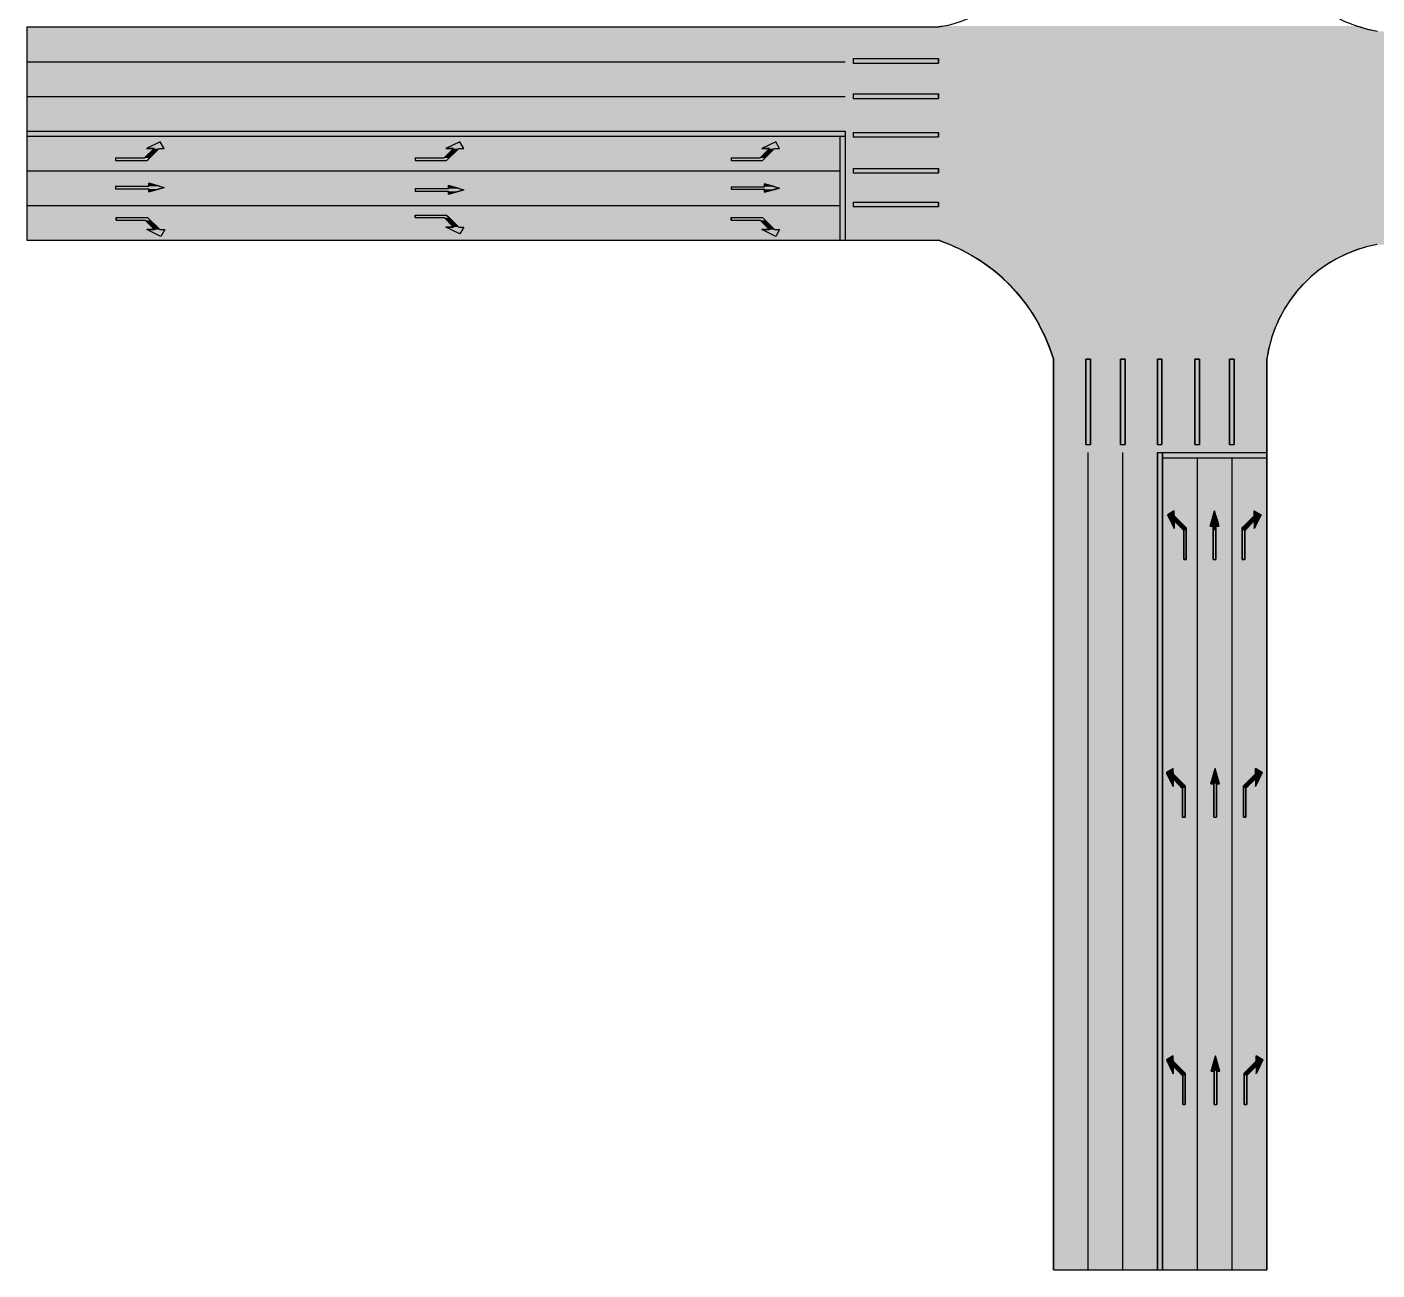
# Model space of a CAD drawing. Extents: x 57 to 1362, y 177 to 1487.
# Drawn here: x 57 to 836, y 177 to 894 of the extents above; entities that cross this region are included whole.
import ezdxf

# ---------------------------------------------------------------- set-up
doc = ezdxf.new("R2010")
doc.units = 0
doc.layers.get('0').update_dxf_attribs({"linetype": 'CONTINUOUS'})

# ---------------------------------------------------------------- blocks, each defined once
blk = doc.blocks.new('*U121')
at = {"color": 251, "linetype": 'CONTINUOUS'}
for p, q in [((57.48, 893.89), (583.04, 893.89)), ((57.48, 893.89), (57.48, 892.69)), ((57.48, 892.69), (57.48, 891.44)), ((57.48, 891.44), (57.48, 770.89)), ((585.55, 894.4), (583.04, 893.89)), ((824.33, 894.4), (826.08, 893.89)), ((826.08, 893.89), (830.11, 892.69)), ((830.11, 892.69), (836.01, 891.44)), ((57.48, 770.89), (529.26, 770.89)), ((529.26, 770.89), (583.04, 770.89)), ((583.04, 770.89), (589.57, 768.44)), ((589.57, 768.44), (589.65, 768.41)), ((589.65, 768.41), (592.51, 767.11)), ((592.51, 767.11), (596.07, 765.49)), ((596.07, 765.49), (596.39, 765.32)), ((596.39, 765.32), (600.54, 763.08)), ((600.54, 763.08), (602.28, 762.14)), ((818.3, 763.08), (816.37, 762.14)), ((823.99, 765.32), (818.3, 763.08)), ((824.55, 765.49), (823.99, 765.32)), ((829.84, 767.11), (824.55, 765.49)), ((835.69, 768.41), (829.84, 767.11)), ((835.81, 768.44), (835.69, 768.41)), ((602.28, 762.14), (605.04, 760.4)), ((605.04, 760.4), (608.25, 758.38)), ((608.25, 758.38), (609.72, 757.31)), ((609.72, 757.31), (613.95, 754.22)), ((807.52, 757.31), (803.09, 754.22)), ((809.35, 758.38), (807.52, 757.31)), ((812.8, 760.4), (809.35, 758.38)), ((816.37, 762.14), (812.8, 760.4)), ((613.95, 754.22), (614.44, 753.81)), ((614.44, 753.81), (619.06, 749.92)), ((619.06, 749.92), (619.35, 749.68)), ((619.35, 749.68), (623.49, 745.69)), ((797.52, 749.68), (793.36, 745.69)), ((797.77, 749.92), (797.52, 749.68)), ((802.5, 753.81), (797.77, 749.92)), ((803.09, 754.22), (802.5, 753.81)), ((623.49, 745.69), (624.43, 744.78)), ((624.43, 744.78), (627.75, 741.12)), ((627.75, 741.12), (629.16, 739.55)), ((629.16, 739.55), (631.77, 736.24)), ((788.11, 739.55), (785.59, 736.24)), ((789.29, 741.12), (788.11, 739.55)), ((792.56, 744.78), (789.29, 741.12)), ((793.36, 745.69), (792.56, 744.78)), ((631.77, 736.24), (633.53, 734.01)), ((633.53, 734.01), (635.52, 731.1)), ((784.16, 734.01), (782.29, 731.1)), ((785.59, 736.24), (784.16, 734.01)), ((635.52, 731.1), (637.51, 728.19)), ((637.51, 728.19), (638.97, 725.71)), ((638.97, 725.71), (641.09, 722.1)), ((779.39, 725.71), (777.8, 722.1)), ((780.72, 728.19), (779.39, 725.71)), ((782.29, 731.1), (780.72, 728.19)), ((641.09, 722.1), (642.09, 720.11)), ((642.09, 720.11), (644.24, 715.79)), ((776.92, 720.11), (775.41, 715.79)), ((777.8, 722.1), (776.92, 720.11)), ((644.24, 715.79), (644.85, 714.34)), ((644.85, 714.34), (646.96, 709.28)), ((646.96, 709.28), (647.25, 708.42)), ((647.25, 708.42), (649.23, 702.6)), ((773.33, 708.42), (772.26, 702.6)), ((773.56, 709.28), (773.33, 708.42)), ((774.9, 714.34), (773.56, 709.28)), ((775.41, 715.79), (774.9, 714.34)), ((649.23, 702.6), (649.23, 702.41)), ((649.23, 702.41), (649.23, 648.62)), ((772.26, 702.6), (772.23, 702.41)), ((772.23, 702.41), (772.23, 648.62)), ((649.23, 648.62), (649.23, 177.14)), ((772.23, 648.62), (772.23, 177.14)), ((649.23, 177.14), (772.23, 177.14))]:
    blk.add_line(p, q, dxfattribs=at)
for points in [[(57.48, 893.89), (57.48, 893.89), (583.04, 893.89)], [(57.48, 893.89), (57.48, 892.69), (830.11, 892.69)], [(57.48, 892.69), (57.48, 891.44), (836.01, 891.44)], [(57.48, 891.44), (57.48, 770.89), (1361.28, 770.89)], [(585.55, 894.4), (583.04, 893.89), (826.08, 893.89)], [(57.48, 770.89), (57.48, 770.89), (529.26, 770.89)], [(529.26, 770.89), (529.26, 770.89), (583.04, 770.89)], [(583.04, 770.89), (589.57, 768.44), (1361.28, 768.44)], [(589.57, 768.44), (589.65, 768.41), (835.69, 768.41)], [(589.65, 768.41), (592.51, 767.11), (829.84, 767.11)], [(592.51, 767.11), (596.07, 765.49), (824.55, 765.49)], [(596.07, 765.49), (596.39, 765.32), (823.99, 765.32)], [(596.39, 765.32), (600.54, 763.08), (818.3, 763.08)], [(600.54, 763.08), (602.28, 762.14), (816.37, 762.14)], [(602.28, 762.14), (605.04, 760.4), (812.8, 760.4)], [(605.04, 760.4), (608.25, 758.38), (809.35, 758.38)], [(608.25, 758.38), (609.72, 757.31), (807.52, 757.31)], [(609.72, 757.31), (613.95, 754.22), (803.09, 754.22)], [(613.95, 754.22), (614.44, 753.81), (802.5, 753.81)], [(614.44, 753.81), (619.06, 749.92), (797.77, 749.92)], [(619.06, 749.92), (619.35, 749.68), (797.52, 749.68)], [(619.35, 749.68), (623.49, 745.69), (793.36, 745.69)], [(623.49, 745.69), (624.43, 744.78), (792.56, 744.78)], [(624.43, 744.78), (627.75, 741.12), (789.29, 741.12)], [(627.75, 741.12), (629.16, 739.55), (788.11, 739.55)], [(629.16, 739.55), (631.77, 736.24), (785.59, 736.24)], [(631.77, 736.24), (633.53, 734.01), (784.16, 734.01)], [(633.53, 734.01), (635.52, 731.1), (782.29, 731.1)], [(635.52, 731.1), (637.51, 728.19), (780.72, 728.19)], [(637.51, 728.19), (638.97, 725.71), (779.39, 725.71)], [(638.97, 725.71), (641.09, 722.1), (777.8, 722.1)], [(641.09, 722.1), (642.09, 720.11), (776.92, 720.11)], [(642.09, 720.11), (644.24, 715.79), (775.41, 715.79)], [(644.24, 715.79), (644.85, 714.34), (774.9, 714.34)], [(644.85, 714.34), (646.96, 709.28), (773.56, 709.28)], [(646.96, 709.28), (647.25, 708.42), (773.33, 708.42)], [(647.25, 708.42), (649.23, 702.6), (772.26, 702.6)], [(649.23, 702.6), (649.23, 702.41), (772.23, 702.41)], [(649.23, 702.41), (649.23, 648.62), (772.23, 648.62)], [(649.23, 648.62), (649.23, 177.14), (772.23, 177.14)], [(649.23, 177.14), (649.23, 177.14), (772.23, 177.14)]]:
    blk.add_solid(points, dxfattribs=at)
at = {"color": 251, "linetype": 'CONTINUOUS', "extrusion": (0, 0, -1)}
for points in [[(-57.48, 893.89), (-826.08, 893.89), (-830.11, 892.69)], [(-57.48, 892.69), (-830.11, 892.69), (-836.01, 891.44)], [(-57.48, 891.44), (-1361.57, 891.44), (-1361.28, 770.89)], [(-585.55, 894.4), (-824.33, 894.4), (-826.08, 893.89)], [(-583.04, 770.89), (-1361.28, 770.89), (-1361.28, 768.44)], [(-589.57, 768.44), (-835.81, 768.44), (-835.69, 768.41)], [(-589.65, 768.41), (-835.69, 768.41), (-829.84, 767.11)], [(-592.51, 767.11), (-829.84, 767.11), (-824.55, 765.49)], [(-596.07, 765.49), (-824.55, 765.49), (-823.99, 765.32)], [(-596.39, 765.32), (-823.99, 765.32), (-818.3, 763.08)], [(-600.54, 763.08), (-818.3, 763.08), (-816.37, 762.14)], [(-602.28, 762.14), (-816.37, 762.14), (-812.8, 760.4)], [(-605.04, 760.4), (-812.8, 760.4), (-809.35, 758.38)], [(-608.25, 758.38), (-809.35, 758.38), (-807.52, 757.31)], [(-609.72, 757.31), (-807.52, 757.31), (-803.09, 754.22)], [(-613.95, 754.22), (-803.09, 754.22), (-802.5, 753.81)], [(-614.44, 753.81), (-802.5, 753.81), (-797.77, 749.92)], [(-619.06, 749.92), (-797.77, 749.92), (-797.52, 749.68)], [(-619.35, 749.68), (-797.52, 749.68), (-793.36, 745.69)], [(-623.49, 745.69), (-793.36, 745.69), (-792.56, 744.78)], [(-624.43, 744.78), (-792.56, 744.78), (-789.29, 741.12)], [(-627.75, 741.12), (-789.29, 741.12), (-788.11, 739.55)], [(-629.16, 739.55), (-788.11, 739.55), (-785.59, 736.24)], [(-631.77, 736.24), (-785.59, 736.24), (-784.16, 734.01)], [(-633.53, 734.01), (-784.16, 734.01), (-782.29, 731.1)], [(-635.52, 731.1), (-782.29, 731.1), (-780.72, 728.19)], [(-637.51, 728.19), (-780.72, 728.19), (-779.39, 725.71)], [(-638.97, 725.71), (-779.39, 725.71), (-777.8, 722.1)], [(-641.09, 722.1), (-777.8, 722.1), (-776.92, 720.11)], [(-642.09, 720.11), (-776.92, 720.11), (-775.41, 715.79)], [(-644.24, 715.79), (-775.41, 715.79), (-774.9, 714.34)], [(-644.85, 714.34), (-774.9, 714.34), (-773.56, 709.28)], [(-646.96, 709.28), (-773.56, 709.28), (-773.33, 708.42)], [(-647.25, 708.42), (-773.33, 708.42), (-772.26, 702.6)], [(-649.23, 702.6), (-772.26, 702.6), (-772.23, 702.41)], [(-649.23, 702.41), (-772.23, 702.41), (-772.23, 648.62)], [(-649.23, 648.62), (-772.23, 648.62), (-772.23, 177.14)]]:
    blk.add_solid(points, dxfattribs=at)
blk = doc.blocks.new('*U72')
at = {"color": 255, "linetype": 'CONTINUOUS'}
for p, q in [((526.19, 830.89), (529.26, 830.89)), ((526.19, 830.89), (526.19, 770.89)), ((529.26, 830.89), (529.26, 770.89)), ((526.19, 770.89), (529.26, 770.89))]:
    blk.add_line(p, q, dxfattribs=at)
for points in [[(526.19, 830.89), (526.19, 830.89), (529.26, 830.89)], [(526.19, 830.89), (526.19, 770.89), (529.26, 770.89)], [(526.19, 770.89), (526.19, 770.89), (529.26, 770.89)]]:
    blk.add_solid(points, dxfattribs=at)
at = {"color": 255, "linetype": 'CONTINUOUS', "extrusion": (0, 0, -1)}
blk.add_solid([(-526.19, 830.89), (-529.26, 830.89), (-529.26, 770.89)], dxfattribs=at)
blk = doc.blocks.new('*U73')
at = {"color": 255, "linetype": 'CONTINUOUS'}
for p, q in [((712.23, 648.62), (772.23, 648.62)), ((712.23, 648.62), (712.23, 645.55)), ((772.23, 648.62), (772.23, 645.55)), ((712.23, 645.55), (772.23, 645.55))]:
    blk.add_line(p, q, dxfattribs=at)
for points in [[(712.23, 648.62), (712.23, 648.62), (772.23, 648.62)], [(712.23, 648.62), (712.23, 645.55), (772.23, 645.55)], [(712.23, 645.55), (712.23, 645.55), (772.23, 645.55)]]:
    blk.add_solid(points, dxfattribs=at)
at = {"color": 255, "linetype": 'CONTINUOUS', "extrusion": (0, 0, -1)}
blk.add_solid([(-712.23, 648.62), (-772.23, 648.62), (-772.23, 645.55)], dxfattribs=at)
blk = doc.blocks.new('*U74')
at = {"color": 255, "linetype": 'CONTINUOUS'}
for p, q in [((740.45, 609.05), (739.62, 606.11)), ((741.28, 611.95), (740.45, 609.05)), ((741.46, 612.58), (741.28, 611.95)), ((742.11, 614.85), (741.46, 612.58)), ((742.76, 612.58), (742.11, 614.85)), ((742.76, 612.58), (742.94, 611.95)), ((742.94, 611.95), (743.76, 609.05)), ((743.76, 609.05), (744.6, 606.11)), ((762.16, 609.05), (759.22, 606.11)), ((765.06, 611.95), (762.16, 609.05)), ((765.06, 614.85), (765.06, 614.85)), ((765.06, 614.85), (765.06, 614.85)), ((765.06, 614.85), (765.06, 612.58)), ((765.06, 614.85), (768.97, 612.58)), ((765.06, 612.58), (765.06, 611.95)), ((767.23, 609.05), (765.78, 606.11)), ((768.66, 611.95), (767.23, 609.05)), ((768.97, 612.58), (768.66, 611.95)), ((739.62, 606.11), (741.35, 606.11)), ((741.35, 606.11), (741.35, 605.02)), ((741.35, 605.02), (741.35, 604.64)), ((741.35, 604.64), (741.35, 603.63)), ((741.35, 603.63), (741.35, 586.87)), ((742.87, 606.11), (744.6, 606.11)), ((742.87, 606.11), (742.87, 605.02)), ((742.87, 605.02), (742.87, 604.64)), ((742.87, 604.64), (742.87, 603.63)), ((742.87, 603.63), (742.87, 586.87)), ((759.22, 606.11), (758.13, 605.02)), ((758.13, 605.02), (758.13, 604.64)), ((758.13, 604.64), (758.13, 603.63)), ((758.13, 603.63), (758.13, 586.87)), ((760.65, 604.64), (759.64, 603.63)), ((759.64, 603.63), (759.64, 586.87)), ((761.02, 605.02), (760.65, 604.64)), ((762.12, 606.11), (761.02, 605.02)), ((765.06, 606.11), (765.06, 605.02)), ((765.24, 605.02), (765.06, 604.64)), ((765.06, 604.64), (765.06, 605.02)), ((765.78, 606.11), (765.24, 605.02)), ((741.35, 586.87), (742.87, 586.87)), ((758.13, 586.87), (758.13, 586.87)), ((758.13, 586.87), (759.64, 586.87)), ((759.64, 586.87), (759.64, 586.87))]:
    blk.add_line(p, q, dxfattribs=at)
for points in [[(740.45, 609.05), (739.62, 606.11), (744.6, 606.11)], [(741.28, 611.95), (740.45, 609.05), (743.76, 609.05)], [(741.46, 612.58), (741.28, 611.95), (742.94, 611.95)], [(742.11, 614.85), (741.46, 612.58), (742.76, 612.58)], [(762.16, 609.05), (759.22, 606.11), (762.12, 606.11)], [(765.06, 611.95), (762.16, 609.05), (767.23, 609.05)], [(765.06, 614.85), (765.06, 614.85), (765.06, 614.85)], [(765.06, 614.85), (765.06, 612.58), (768.97, 612.58)], [(765.06, 612.58), (765.06, 611.95), (768.66, 611.95)], [(765.06, 609.05), (765.06, 606.11), (765.78, 606.11)], [(739.62, 606.11), (739.62, 606.11), (741.35, 606.11)], [(741.35, 606.11), (741.35, 605.02), (742.87, 605.02)], [(741.35, 605.02), (741.35, 604.64), (742.87, 604.64)], [(741.35, 604.64), (741.35, 603.63), (742.87, 603.63)], [(741.35, 603.63), (741.35, 586.87), (742.87, 586.87)], [(742.87, 606.11), (742.87, 606.11), (744.6, 606.11)], [(759.22, 606.11), (758.13, 605.02), (761.02, 605.02)], [(758.13, 605.02), (758.13, 604.64), (760.65, 604.64)], [(758.13, 604.64), (758.13, 603.63), (759.64, 603.63)], [(758.13, 603.63), (758.13, 586.87), (759.64, 586.87)], [(765.06, 606.11), (765.06, 605.02), (765.24, 605.02)], [(741.35, 586.87), (741.35, 586.87), (742.87, 586.87)], [(758.13, 586.87), (758.13, 586.87), (759.64, 586.87)], [(758.13, 586.87), (758.13, 586.87), (759.64, 586.87)]]:
    blk.add_solid(points, dxfattribs=at)
at = {"color": 255, "linetype": 'CONTINUOUS', "extrusion": (0, 0, -1)}
for points in [[(-740.45, 609.05), (-743.76, 609.05), (-744.6, 606.11)], [(-741.28, 611.95), (-742.94, 611.95), (-743.76, 609.05)], [(-741.46, 612.58), (-742.76, 612.58), (-742.94, 611.95)], [(-762.16, 609.05), (-765.06, 609.05), (-762.12, 606.11)], [(-765.06, 614.85), (-765.06, 614.85), (-768.97, 612.58)], [(-765.06, 612.58), (-768.97, 612.58), (-768.66, 611.95)], [(-765.06, 611.95), (-768.66, 611.95), (-767.23, 609.05)], [(-765.06, 609.05), (-767.23, 609.05), (-765.78, 606.11)], [(-741.35, 606.11), (-742.87, 606.11), (-742.87, 605.02)], [(-741.35, 605.02), (-742.87, 605.02), (-742.87, 604.64)], [(-741.35, 604.64), (-742.87, 604.64), (-742.87, 603.63)], [(-741.35, 603.63), (-742.87, 603.63), (-742.87, 586.87)], [(-758.13, 605.02), (-761.02, 605.02), (-760.65, 604.64)], [(-758.13, 604.64), (-760.65, 604.64), (-759.64, 603.63)], [(-758.13, 603.63), (-759.64, 603.63), (-759.64, 586.87)], [(-759.22, 606.11), (-762.12, 606.11), (-761.02, 605.02)], [(-765.06, 606.11), (-765.78, 606.11), (-765.24, 605.02)], [(-765.06, 605.02), (-765.24, 605.02), (-765.06, 604.64)], [(-758.13, 586.87), (-759.64, 586.87), (-759.64, 586.87)]]:
    blk.add_solid(points, dxfattribs=at)
blk = doc.blocks.new('*U80')
at = {"color": 3, "linetype": 'CONTINUOUS'}
for p, q in [((57.48, 833.89), (529.26, 833.89)), ((57.48, 833.89), (57.48, 830.89)), ((529.26, 833.89), (529.26, 830.89)), ((57.48, 830.89), (529.26, 830.89))]:
    blk.add_line(p, q, dxfattribs=at)
for points in [[(57.48, 833.89), (57.48, 833.89), (529.26, 833.89)], [(57.48, 833.89), (57.48, 830.89), (529.26, 830.89)], [(57.48, 830.89), (57.48, 830.89), (529.26, 830.89)]]:
    blk.add_solid(points, dxfattribs=at)
at = {"color": 3, "linetype": 'CONTINUOUS', "extrusion": (0, 0, -1)}
blk.add_solid([(-57.48, 833.89), (-529.26, 833.89), (-529.26, 830.89)], dxfattribs=at)
blk = doc.blocks.new('*U82')
at = {"color": 3, "linetype": 'CONTINUOUS'}
for p, q in [((709.23, 648.62), (712.23, 648.62)), ((709.23, 648.62), (709.23, 177.14)), ((712.23, 648.62), (712.23, 177.14)), ((709.23, 177.14), (712.23, 177.14))]:
    blk.add_line(p, q, dxfattribs=at)
for points in [[(709.23, 648.62), (709.23, 648.62), (712.23, 648.62)], [(709.23, 648.62), (709.23, 177.14), (712.23, 177.14)], [(709.23, 177.14), (709.23, 177.14), (712.23, 177.14)]]:
    blk.add_solid(points, dxfattribs=at)
at = {"color": 3, "linetype": 'CONTINUOUS', "extrusion": (0, 0, -1)}
blk.add_solid([(-709.23, 648.62), (-712.23, 648.62), (-712.23, 177.14)], dxfattribs=at)
blk = doc.blocks.new('*U91')
at = {"color": 255, "linetype": 'CONTINUOUS'}
for p, q in [((533.76, 875.63), (583.04, 875.63)), ((533.76, 875.63), (533.76, 873.07)), ((533.76, 873.07), (583.04, 873.07)), ((583.04, 875.63), (583.04, 873.07))]:
    blk.add_line(p, q, dxfattribs=at)
for points in [[(533.76, 875.63), (533.76, 875.63), (583.04, 875.63)], [(533.76, 875.63), (533.76, 873.07), (583.04, 873.07)], [(533.76, 873.07), (533.76, 873.07), (583.04, 873.07)]]:
    blk.add_solid(points, dxfattribs=at)
at = {"color": 255, "linetype": 'CONTINUOUS', "extrusion": (0, 0, -1)}
blk.add_solid([(-533.76, 875.63), (-583.04, 875.63), (-583.04, 873.07)], dxfattribs=at)
blk = doc.blocks.new('*U92')
at = {"color": 255, "linetype": 'CONTINUOUS'}
for p, q in [((533.76, 855.27), (583.04, 855.27)), ((533.76, 855.27), (533.76, 852.71)), ((533.76, 852.71), (583.04, 852.71)), ((583.04, 855.27), (583.04, 852.71))]:
    blk.add_line(p, q, dxfattribs=at)
for points in [[(533.76, 855.27), (533.76, 855.27), (583.04, 855.27)], [(533.76, 855.27), (533.76, 852.71), (583.04, 852.71)], [(533.76, 852.71), (533.76, 852.71), (583.04, 852.71)]]:
    blk.add_solid(points, dxfattribs=at)
at = {"color": 255, "linetype": 'CONTINUOUS', "extrusion": (0, 0, -1)}
blk.add_solid([(-533.76, 855.27), (-583.04, 855.27), (-583.04, 852.71)], dxfattribs=at)
blk = doc.blocks.new('*U94')
at = {"color": 255, "linetype": 'CONTINUOUS'}
for p, q in [((533.76, 833.14), (583.04, 833.14)), ((533.76, 833.14), (533.76, 830.58)), ((583.04, 833.14), (583.04, 830.58)), ((533.76, 830.58), (583.04, 830.58))]:
    blk.add_line(p, q, dxfattribs=at)
for points in [[(533.76, 833.14), (533.76, 833.14), (583.04, 833.14)], [(533.76, 833.14), (533.76, 830.58), (583.04, 830.58)], [(533.76, 830.58), (533.76, 830.58), (583.04, 830.58)]]:
    blk.add_solid(points, dxfattribs=at)
at = {"color": 255, "linetype": 'CONTINUOUS', "extrusion": (0, 0, -1)}
blk.add_solid([(-533.76, 833.14), (-583.04, 833.14), (-583.04, 830.58)], dxfattribs=at)
blk = doc.blocks.new('*U96')
at = {"color": 255, "linetype": 'CONTINUOUS'}
for p, q in [((533.76, 812.28), (583.04, 812.28)), ((533.76, 812.28), (533.76, 809.72)), ((533.76, 809.72), (583.04, 809.72)), ((583.04, 812.28), (583.04, 809.72))]:
    blk.add_line(p, q, dxfattribs=at)
for points in [[(533.76, 812.28), (533.76, 812.28), (583.04, 812.28)], [(533.76, 812.28), (533.76, 809.72), (583.04, 809.72)], [(533.76, 809.72), (533.76, 809.72), (583.04, 809.72)]]:
    blk.add_solid(points, dxfattribs=at)
at = {"color": 255, "linetype": 'CONTINUOUS', "extrusion": (0, 0, -1)}
blk.add_solid([(-533.76, 812.28), (-583.04, 812.28), (-583.04, 809.72)], dxfattribs=at)
blk = doc.blocks.new('*U98')
at = {"color": 255, "linetype": 'CONTINUOUS'}
for p, q in [((533.76, 792.93), (583.04, 792.93)), ((533.76, 792.93), (533.76, 790.37)), ((533.76, 790.37), (583.04, 790.37)), ((583.04, 792.93), (583.04, 790.37))]:
    blk.add_line(p, q, dxfattribs=at)
for points in [[(533.76, 792.93), (533.76, 792.93), (583.04, 792.93)], [(533.76, 792.93), (533.76, 790.37), (583.04, 790.37)], [(533.76, 790.37), (533.76, 790.37), (583.04, 790.37)]]:
    blk.add_solid(points, dxfattribs=at)
at = {"color": 255, "linetype": 'CONTINUOUS', "extrusion": (0, 0, -1)}
blk.add_solid([(-533.76, 792.93), (-583.04, 792.93), (-583.04, 790.37)], dxfattribs=at)
blk = doc.blocks.new('*U106')
at = {"color": 255, "linetype": 'CONTINUOUS'}
for p, q in [((730.84, 702.41), (733.4, 702.41)), ((730.84, 702.41), (730.84, 653.12)), ((733.4, 702.41), (733.4, 653.12)), ((730.84, 653.12), (733.4, 653.12))]:
    blk.add_line(p, q, dxfattribs=at)
for points in [[(730.84, 702.41), (730.84, 702.41), (733.4, 702.41)], [(730.84, 702.41), (730.84, 653.12), (733.4, 653.12)], [(730.84, 653.12), (730.84, 653.12), (733.4, 653.12)]]:
    blk.add_solid(points, dxfattribs=at)
at = {"color": 255, "linetype": 'CONTINUOUS', "extrusion": (0, 0, -1)}
blk.add_solid([(-730.84, 702.41), (-733.4, 702.41), (-733.4, 653.12)], dxfattribs=at)
blk = doc.blocks.new('*U108')
at = {"color": 255, "linetype": 'CONTINUOUS'}
for p, q in [((750.85, 702.41), (753.41, 702.41)), ((750.85, 702.41), (750.85, 653.12)), ((753.41, 702.41), (753.41, 653.12)), ((750.85, 653.12), (753.41, 653.12))]:
    blk.add_line(p, q, dxfattribs=at)
for points in [[(750.85, 702.41), (750.85, 702.41), (753.41, 702.41)], [(750.85, 702.41), (750.85, 653.12), (753.41, 653.12)], [(750.85, 653.12), (750.85, 653.12), (753.41, 653.12)]]:
    blk.add_solid(points, dxfattribs=at)
at = {"color": 255, "linetype": 'CONTINUOUS', "extrusion": (0, 0, -1)}
blk.add_solid([(-750.85, 702.41), (-753.41, 702.41), (-753.41, 653.12)], dxfattribs=at)
blk = doc.blocks.new('*U110')
at = {"color": 255, "linetype": 'CONTINUOUS'}
for p, q in [((709.23, 702.41), (711.79, 702.41)), ((709.23, 702.41), (709.23, 653.12)), ((711.79, 702.41), (711.79, 653.12)), ((709.23, 653.12), (711.79, 653.12))]:
    blk.add_line(p, q, dxfattribs=at)
for points in [[(709.23, 702.41), (709.23, 702.41), (711.79, 702.41)], [(709.23, 702.41), (709.23, 653.12), (711.79, 653.12)], [(709.23, 653.12), (709.23, 653.12), (711.79, 653.12)]]:
    blk.add_solid(points, dxfattribs=at)
at = {"color": 255, "linetype": 'CONTINUOUS', "extrusion": (0, 0, -1)}
blk.add_solid([(-709.23, 702.41), (-711.79, 702.41), (-711.79, 653.12)], dxfattribs=at)
blk = doc.blocks.new('*U112')
at = {"color": 255, "linetype": 'CONTINUOUS'}
for p, q in [((688, 702.41), (690.56, 702.41)), ((688, 702.41), (688, 653.12)), ((690.56, 702.41), (690.56, 653.12)), ((688, 653.12), (690.56, 653.12))]:
    blk.add_line(p, q, dxfattribs=at)
for points in [[(688, 702.41), (688, 702.41), (690.56, 702.41)], [(688, 702.41), (688, 653.12), (690.56, 653.12)], [(688, 653.12), (688, 653.12), (690.56, 653.12)]]:
    blk.add_solid(points, dxfattribs=at)
at = {"color": 255, "linetype": 'CONTINUOUS', "extrusion": (0, 0, -1)}
blk.add_solid([(-688, 702.41), (-690.56, 702.41), (-690.56, 653.12)], dxfattribs=at)
blk = doc.blocks.new('*U114')
at = {"color": 255, "linetype": 'CONTINUOUS'}
for p, q in [((667.99, 702.41), (670.55, 702.41)), ((667.99, 702.41), (667.99, 653.12)), ((670.55, 702.41), (670.55, 653.12)), ((667.99, 653.12), (670.55, 653.12))]:
    blk.add_line(p, q, dxfattribs=at)
for points in [[(667.99, 702.41), (667.99, 702.41), (670.55, 702.41)], [(667.99, 702.41), (667.99, 653.12), (670.55, 653.12)], [(667.99, 653.12), (667.99, 653.12), (670.55, 653.12)]]:
    blk.add_solid(points, dxfattribs=at)
at = {"color": 255, "linetype": 'CONTINUOUS', "extrusion": (0, 0, -1)}
blk.add_solid([(-667.99, 702.41), (-670.55, 702.41), (-670.55, 653.12)], dxfattribs=at)
blk = doc.blocks.new('*U115')
at = {"color": 255, "linetype": 'CONTINUOUS'}
for p, q in [((134.25, 827.67), (126.31, 823.77)), ((136.52, 823.77), (134.25, 827.67)), ((306.99, 827.67), (299.05, 823.77)), ((309.27, 823.77), (306.99, 827.67)), ((489.12, 827.67), (481.18, 823.77)), ((491.4, 823.77), (489.12, 827.67)), ((108.54, 818.35), (125.3, 818.35)), ((108.54, 818.35), (108.54, 816.83)), ((130.72, 823.77), (125.3, 818.35)), ((126.31, 823.77), (130.72, 823.77)), ((128.2, 818.35), (126.69, 816.83)), ((133.62, 823.77), (128.2, 818.35)), ((133.62, 823.77), (136.52, 823.77)), ((281.28, 818.35), (298.04, 818.35)), ((281.28, 818.35), (281.28, 816.83)), ((303.46, 823.77), (298.04, 818.35)), ((299.05, 823.77), (303.46, 823.77)), ((300.94, 818.35), (299.43, 816.83)), ((306.36, 823.77), (300.94, 818.35)), ((306.36, 823.77), (309.27, 823.77)), ((463.41, 818.35), (480.17, 818.35)), ((463.41, 818.35), (463.41, 816.83)), ((485.59, 823.77), (480.17, 818.35)), ((481.18, 823.77), (485.59, 823.77)), ((483.07, 818.35), (481.56, 816.83)), ((488.49, 823.77), (483.07, 818.35)), ((488.49, 823.77), (491.4, 823.77)), ((108.54, 816.83), (126.69, 816.83)), ((281.28, 816.83), (299.43, 816.83)), ((463.41, 816.83), (481.56, 816.83)), ((108.54, 802.07), (127.78, 802.07)), ((108.54, 802.07), (108.54, 801.32)), ((127.78, 803.81), (127.78, 802.07)), ((133.87, 802.07), (127.78, 803.81)), ((133.87, 802.07), (136.52, 801.32)), ((300.52, 802.45), (300.52, 800.71)), ((306.61, 800.71), (300.52, 802.45)), ((463.41, 801.8), (482.65, 801.8)), ((463.41, 801.8), (463.41, 801.04)), ((482.65, 803.53), (482.65, 801.8)), ((488.74, 801.8), (482.65, 803.53)), ((488.74, 801.8), (491.4, 801.04)), ((108.54, 801.32), (108.54, 800.56)), ((108.54, 800.56), (127.78, 800.56)), ((133.87, 800.56), (127.78, 798.82)), ((127.78, 798.82), (127.78, 800.56)), ((136.52, 801.32), (133.87, 800.56)), ((281.28, 800.71), (300.52, 800.71)), ((281.28, 800.71), (281.28, 799.96)), ((281.28, 799.96), (281.28, 799.2)), ((281.28, 799.2), (300.52, 799.2)), ((306.61, 799.2), (300.52, 797.46)), ((300.52, 797.46), (300.52, 799.2)), ((306.61, 800.71), (309.27, 799.96)), ((309.27, 799.96), (306.61, 799.2)), ((463.41, 801.04), (463.41, 800.28)), ((463.41, 800.28), (482.65, 800.28)), ((488.74, 800.28), (482.65, 798.55)), ((482.65, 798.55), (482.65, 800.28)), ((491.4, 801.04), (488.74, 800.28)), ((108.89, 783.98), (127.03, 783.98)), ((108.89, 783.98), (108.89, 782.46)), ((108.89, 782.46), (125.65, 782.46)), ((125.65, 782.46), (131.07, 777.04)), ((127.03, 783.98), (128.55, 782.46)), ((128.55, 782.46), (133.97, 777.04)), ((281.28, 785.47), (299.43, 785.47)), ((281.28, 785.47), (281.28, 783.95)), ((281.28, 783.95), (298.04, 783.95)), ((298.04, 783.95), (303.46, 778.53)), ((299.05, 778.53), (303.46, 778.53)), ((306.99, 774.63), (299.05, 778.53)), ((299.43, 785.47), (300.94, 783.95)), ((300.94, 783.95), (306.36, 778.53)), ((306.36, 778.53), (309.27, 778.53)), ((309.27, 778.53), (306.99, 774.63)), ((463.41, 783.99), (481.56, 783.99)), ((463.41, 783.99), (463.41, 782.47)), ((463.41, 782.47), (480.17, 782.47)), ((480.17, 782.47), (485.59, 777.05)), ((481.56, 783.99), (483.07, 782.47)), ((483.07, 782.47), (488.49, 777.05)), ((126.66, 777.04), (131.07, 777.04)), ((134.6, 773.14), (126.66, 777.04)), ((133.97, 777.04), (136.87, 777.04)), ((136.87, 777.04), (134.6, 773.14)), ((481.18, 777.05), (485.59, 777.05)), ((489.12, 773.14), (481.18, 777.05)), ((488.49, 777.05), (491.4, 777.05)), ((491.4, 777.05), (489.12, 773.14)), ((718.94, 614.85), (715.03, 612.58)), ((715.03, 612.58), (715.34, 611.95)), ((715.34, 611.95), (716.77, 609.05)), ((716.77, 609.05), (718.75, 605.02)), ((718.94, 612.58), (718.94, 614.85)), ((718.94, 612.58), (718.94, 611.95)), ((718.94, 611.95), (721.84, 609.05)), ((718.94, 609.05), (718.94, 605.02)), ((718.94, 609.05), (722.97, 605.02)), ((721.84, 609.05), (725.87, 605.02)), ((718.94, 604.64), (718.75, 605.02)), ((718.94, 605.02), (718.94, 604.64)), ((722.97, 605.02), (723.35, 604.64)), ((723.35, 604.64), (724.36, 603.63)), ((724.36, 603.63), (724.36, 586.87)), ((725.87, 605.02), (725.87, 604.64)), ((725.87, 604.64), (725.87, 603.63)), ((725.87, 603.63), (725.87, 586.87)), ((724.36, 586.87), (725.87, 586.87)), ((718.2, 466.23), (714.29, 463.96)), ((714.29, 463.96), (714.6, 463.33)), ((714.6, 463.33), (716.02, 460.43)), ((716.02, 460.43), (718.01, 456.39)), ((718.2, 463.96), (718.2, 466.23)), ((718.2, 463.96), (718.2, 463.33)), ((718.2, 463.33), (721.09, 460.43)), ((718.2, 460.43), (718.2, 456.39)), ((718.2, 460.43), (722.23, 456.39)), ((721.09, 460.43), (725.13, 456.39)), ((742.55, 466.23), (740.06, 457.48)), ((745.05, 457.48), (742.55, 466.23)), ((718.2, 456.01), (718.01, 456.39)), ((718.2, 456.39), (718.2, 456.01)), ((722.23, 456.39), (722.61, 456.01)), ((722.61, 456.01), (723.62, 455)), ((723.62, 455), (723.62, 438.25)), ((725.13, 456.39), (725.13, 456.01)), ((725.13, 456.01), (725.13, 455)), ((725.13, 455), (725.13, 438.25)), ((740.06, 457.48), (741.8, 457.48)), ((741.8, 457.48), (741.8, 438.25)), ((743.31, 457.48), (745.05, 457.48)), ((743.31, 457.48), (743.31, 438.25)), ((723.62, 438.25), (725.13, 438.25)), ((741.8, 438.25), (743.31, 438.25)), ((718.37, 300.55), (714.46, 298.28)), ((714.46, 298.28), (714.77, 297.65)), ((714.77, 297.65), (716.2, 294.74)), ((718.37, 298.28), (718.37, 300.55)), ((718.37, 298.28), (718.37, 297.65)), ((718.37, 297.65), (721.27, 294.74)), ((742.65, 300.55), (740.15, 291.8)), ((745.14, 291.8), (742.65, 300.55)), ((766.1, 297.65), (763.2, 294.74)), ((766.1, 300.55), (766.1, 298.28)), ((770, 298.28), (766.1, 300.55)), ((766.1, 298.28), (766.1, 297.65)), ((769.69, 297.65), (768.27, 294.74)), ((770, 298.28), (769.69, 297.65)), ((716.2, 294.74), (718.18, 290.71)), ((718.37, 290.33), (718.18, 290.71)), ((718.37, 294.74), (718.37, 290.71)), ((718.37, 294.74), (722.4, 290.71)), ((718.37, 290.71), (718.37, 290.33)), ((721.27, 294.74), (725.3, 290.71)), ((722.4, 290.71), (722.78, 290.33)), ((722.78, 290.33), (723.79, 289.32)), ((723.79, 289.32), (723.79, 272.57)), ((725.3, 290.71), (725.3, 290.33)), ((725.3, 290.33), (725.3, 289.32)), ((725.3, 289.32), (725.3, 272.57)), ((740.15, 291.8), (741.89, 291.8)), ((741.89, 291.8), (741.89, 272.57)), ((743.41, 291.8), (745.14, 291.8)), ((743.41, 291.8), (743.41, 272.57)), ((763.2, 294.74), (759.16, 290.71)), ((759.16, 290.71), (759.16, 290.33)), ((759.16, 290.33), (759.16, 289.32)), ((759.16, 289.32), (759.16, 272.57)), ((761.69, 290.33), (760.68, 289.32)), ((760.68, 289.32), (760.68, 272.57)), ((762.06, 290.71), (761.69, 290.33)), ((766.28, 290.71), (766.1, 290.33)), ((766.1, 290.33), (766.1, 290.71)), ((768.27, 294.74), (766.28, 290.71)), ((723.79, 272.57), (725.3, 272.57)), ((741.89, 272.57), (743.41, 272.57)), ((759.16, 272.57), (760.68, 272.57))]:
    blk.add_line(p, q, dxfattribs=at)
for points in [[(134.25, 827.67), (126.31, 823.77), (136.52, 823.77)], [(306.99, 827.67), (299.05, 823.77), (309.27, 823.77)], [(489.12, 827.67), (481.18, 823.77), (491.4, 823.77)], [(108.54, 818.35), (108.54, 818.35), (125.3, 818.35)], [(108.54, 818.35), (108.54, 816.83), (126.69, 816.83)], [(130.72, 823.77), (125.3, 818.35), (128.2, 818.35)], [(126.31, 823.77), (126.31, 823.77), (130.72, 823.77)], [(133.62, 823.77), (133.62, 823.77), (136.52, 823.77)], [(281.28, 818.35), (281.28, 818.35), (298.04, 818.35)], [(281.28, 818.35), (281.28, 816.83), (299.43, 816.83)], [(303.46, 823.77), (298.04, 818.35), (300.94, 818.35)], [(299.05, 823.77), (299.05, 823.77), (303.46, 823.77)], [(306.36, 823.77), (306.36, 823.77), (309.27, 823.77)], [(463.41, 818.35), (463.41, 818.35), (480.17, 818.35)], [(463.41, 818.35), (463.41, 816.83), (481.56, 816.83)], [(485.59, 823.77), (480.17, 818.35), (483.07, 818.35)], [(481.18, 823.77), (481.18, 823.77), (485.59, 823.77)], [(488.49, 823.77), (488.49, 823.77), (491.4, 823.77)], [(108.54, 816.83), (108.54, 816.83), (126.69, 816.83)], [(281.28, 816.83), (281.28, 816.83), (299.43, 816.83)], [(463.41, 816.83), (463.41, 816.83), (481.56, 816.83)], [(108.54, 802.07), (108.54, 802.07), (127.78, 802.07)], [(108.54, 802.07), (108.54, 801.32), (136.52, 801.32)], [(127.78, 803.81), (127.78, 802.07), (133.87, 802.07)], [(300.52, 802.45), (300.52, 800.71), (306.61, 800.71)], [(463.41, 801.8), (463.41, 801.8), (482.65, 801.8)], [(463.41, 801.8), (463.41, 801.04), (491.4, 801.04)], [(482.65, 803.53), (482.65, 801.8), (488.74, 801.8)], [(108.54, 801.32), (108.54, 800.56), (133.87, 800.56)], [(108.54, 800.56), (108.54, 800.56), (127.78, 800.56)], [(281.28, 800.71), (281.28, 800.71), (300.52, 800.71)], [(281.28, 800.71), (281.28, 799.96), (309.27, 799.96)], [(281.28, 799.96), (281.28, 799.2), (306.61, 799.2)], [(281.28, 799.2), (281.28, 799.2), (300.52, 799.2)], [(463.41, 801.04), (463.41, 800.28), (488.74, 800.28)], [(463.41, 800.28), (463.41, 800.28), (482.65, 800.28)], [(108.89, 783.98), (108.89, 783.98), (127.03, 783.98)], [(108.89, 783.98), (108.89, 782.46), (128.55, 782.46)], [(108.89, 782.46), (108.89, 782.46), (125.65, 782.46)], [(125.65, 782.46), (131.07, 777.04), (133.97, 777.04)], [(281.28, 785.47), (281.28, 785.47), (299.43, 785.47)], [(281.28, 785.47), (281.28, 783.95), (300.94, 783.95)], [(281.28, 783.95), (281.28, 783.95), (298.04, 783.95)], [(298.04, 783.95), (303.46, 778.53), (306.36, 778.53)], [(299.05, 778.53), (299.05, 778.53), (303.46, 778.53)], [(306.36, 778.53), (306.36, 778.53), (309.27, 778.53)], [(463.41, 783.99), (463.41, 783.99), (481.56, 783.99)], [(463.41, 783.99), (463.41, 782.47), (483.07, 782.47)], [(463.41, 782.47), (463.41, 782.47), (480.17, 782.47)], [(480.17, 782.47), (485.59, 777.05), (488.49, 777.05)], [(126.66, 777.04), (126.66, 777.04), (131.07, 777.04)], [(133.97, 777.04), (133.97, 777.04), (136.87, 777.04)], [(481.18, 777.05), (481.18, 777.05), (485.59, 777.05)], [(488.49, 777.05), (488.49, 777.05), (491.4, 777.05)], [(718.94, 614.85), (715.03, 612.58), (718.94, 612.58)], [(715.03, 612.58), (715.34, 611.95), (718.94, 611.95)], [(715.34, 611.95), (716.77, 609.05), (721.84, 609.05)], [(716.77, 609.05), (718.75, 605.02), (718.94, 605.02)], [(718.94, 609.05), (722.97, 605.02), (725.87, 605.02)], [(722.97, 605.02), (723.35, 604.64), (725.87, 604.64)], [(723.35, 604.64), (724.36, 603.63), (725.87, 603.63)], [(724.36, 603.63), (724.36, 586.87), (725.87, 586.87)], [(724.36, 586.87), (724.36, 586.87), (725.87, 586.87)], [(718.2, 466.23), (714.29, 463.96), (718.2, 463.96)], [(714.29, 463.96), (714.6, 463.33), (718.2, 463.33)], [(714.6, 463.33), (716.02, 460.43), (721.09, 460.43)], [(716.02, 460.43), (718.01, 456.39), (718.2, 456.39)], [(718.2, 460.43), (722.23, 456.39), (725.13, 456.39)], [(742.55, 466.23), (740.06, 457.48), (745.05, 457.48)], [(722.23, 456.39), (722.61, 456.01), (725.13, 456.01)], [(722.61, 456.01), (723.62, 455), (725.13, 455)], [(723.62, 455), (723.62, 438.25), (725.13, 438.25)], [(740.06, 457.48), (740.06, 457.48), (741.8, 457.48)], [(741.8, 457.48), (741.8, 438.25), (743.31, 438.25)], [(743.31, 457.48), (743.31, 457.48), (745.05, 457.48)], [(723.62, 438.25), (723.62, 438.25), (725.13, 438.25)], [(741.8, 438.25), (741.8, 438.25), (743.31, 438.25)], [(718.37, 300.55), (714.46, 298.28), (718.37, 298.28)], [(714.46, 298.28), (714.77, 297.65), (718.37, 297.65)], [(714.77, 297.65), (716.2, 294.74), (721.27, 294.74)], [(742.65, 300.55), (740.15, 291.8), (745.14, 291.8)], [(766.1, 297.65), (763.2, 294.74), (768.27, 294.74)], [(766.1, 300.55), (766.1, 298.28), (770, 298.28)], [(766.1, 298.28), (766.1, 297.65), (769.69, 297.65)], [(716.2, 294.74), (718.18, 290.71), (718.37, 290.71)], [(718.37, 294.74), (722.4, 290.71), (725.3, 290.71)], [(722.4, 290.71), (722.78, 290.33), (725.3, 290.33)], [(722.78, 290.33), (723.79, 289.32), (725.3, 289.32)], [(723.79, 289.32), (723.79, 272.57), (725.3, 272.57)], [(740.15, 291.8), (740.15, 291.8), (741.89, 291.8)], [(741.89, 291.8), (741.89, 272.57), (743.41, 272.57)], [(743.41, 291.8), (743.41, 291.8), (745.14, 291.8)], [(763.2, 294.74), (759.16, 290.71), (762.06, 290.71)], [(759.16, 290.71), (759.16, 290.33), (761.69, 290.33)], [(759.16, 290.33), (759.16, 289.32), (760.68, 289.32)], [(759.16, 289.32), (759.16, 272.57), (760.68, 272.57)], [(766.1, 294.74), (766.1, 290.71), (766.28, 290.71)], [(723.79, 272.57), (723.79, 272.57), (725.3, 272.57)], [(741.89, 272.57), (741.89, 272.57), (743.41, 272.57)], [(759.16, 272.57), (759.16, 272.57), (760.68, 272.57)]]:
    blk.add_solid(points, dxfattribs=at)
at = {"color": 255, "linetype": 'CONTINUOUS', "extrusion": (0, 0, -1)}
for points in [[(-108.54, 818.35), (-128.2, 818.35), (-126.69, 816.83)], [(-130.72, 823.77), (-133.62, 823.77), (-128.2, 818.35)], [(-281.28, 818.35), (-300.94, 818.35), (-299.43, 816.83)], [(-303.46, 823.77), (-306.36, 823.77), (-300.94, 818.35)], [(-463.41, 818.35), (-483.07, 818.35), (-481.56, 816.83)], [(-485.59, 823.77), (-488.49, 823.77), (-483.07, 818.35)], [(-108.54, 802.07), (-133.87, 802.07), (-136.52, 801.32)], [(-463.41, 801.8), (-488.74, 801.8), (-491.4, 801.04)], [(-108.54, 801.32), (-136.52, 801.32), (-133.87, 800.56)], [(-127.78, 800.56), (-133.87, 800.56), (-127.78, 798.82)], [(-281.28, 800.71), (-306.61, 800.71), (-309.27, 799.96)], [(-281.28, 799.96), (-309.27, 799.96), (-306.61, 799.2)], [(-300.52, 799.2), (-306.61, 799.2), (-300.52, 797.46)], [(-463.41, 801.04), (-491.4, 801.04), (-488.74, 800.28)], [(-482.65, 800.28), (-488.74, 800.28), (-482.65, 798.55)], [(-108.89, 783.98), (-127.03, 783.98), (-128.55, 782.46)], [(-125.65, 782.46), (-128.55, 782.46), (-133.97, 777.04)], [(-281.28, 785.47), (-299.43, 785.47), (-300.94, 783.95)], [(-298.04, 783.95), (-300.94, 783.95), (-306.36, 778.53)], [(-299.05, 778.53), (-309.27, 778.53), (-306.99, 774.63)], [(-463.41, 783.99), (-481.56, 783.99), (-483.07, 782.47)], [(-480.17, 782.47), (-483.07, 782.47), (-488.49, 777.05)], [(-126.66, 777.04), (-136.87, 777.04), (-134.6, 773.14)], [(-481.18, 777.05), (-491.4, 777.05), (-489.12, 773.14)], [(-715.03, 612.58), (-718.94, 612.58), (-718.94, 611.95)], [(-715.34, 611.95), (-718.94, 611.95), (-721.84, 609.05)], [(-716.77, 609.05), (-718.94, 609.05), (-718.94, 605.02)], [(-718.94, 609.05), (-721.84, 609.05), (-725.87, 605.02)], [(-718.75, 605.02), (-718.94, 605.02), (-718.94, 604.64)], [(-722.97, 605.02), (-725.87, 605.02), (-725.87, 604.64)], [(-723.35, 604.64), (-725.87, 604.64), (-725.87, 603.63)], [(-724.36, 603.63), (-725.87, 603.63), (-725.87, 586.87)], [(-714.29, 463.96), (-718.2, 463.96), (-718.2, 463.33)], [(-714.6, 463.33), (-718.2, 463.33), (-721.09, 460.43)], [(-716.02, 460.43), (-718.2, 460.43), (-718.2, 456.39)], [(-718.2, 460.43), (-721.09, 460.43), (-725.13, 456.39)], [(-718.01, 456.39), (-718.2, 456.39), (-718.2, 456.01)], [(-722.23, 456.39), (-725.13, 456.39), (-725.13, 456.01)], [(-722.61, 456.01), (-725.13, 456.01), (-725.13, 455)], [(-723.62, 455), (-725.13, 455), (-725.13, 438.25)], [(-741.8, 457.48), (-743.31, 457.48), (-743.31, 438.25)], [(-714.46, 298.28), (-718.37, 298.28), (-718.37, 297.65)], [(-714.77, 297.65), (-718.37, 297.65), (-721.27, 294.74)], [(-766.1, 298.28), (-770, 298.28), (-769.69, 297.65)], [(-766.1, 297.65), (-769.69, 297.65), (-768.27, 294.74)], [(-716.2, 294.74), (-718.37, 294.74), (-718.37, 290.71)], [(-718.18, 290.71), (-718.37, 290.71), (-718.37, 290.33)], [(-718.37, 294.74), (-721.27, 294.74), (-725.3, 290.71)], [(-722.4, 290.71), (-725.3, 290.71), (-725.3, 290.33)], [(-722.78, 290.33), (-725.3, 290.33), (-725.3, 289.32)], [(-723.79, 289.32), (-725.3, 289.32), (-725.3, 272.57)], [(-741.89, 291.8), (-743.41, 291.8), (-743.41, 272.57)], [(-759.16, 290.71), (-762.06, 290.71), (-761.69, 290.33)], [(-759.16, 290.33), (-761.69, 290.33), (-760.68, 289.32)], [(-759.16, 289.32), (-760.68, 289.32), (-760.68, 272.57)], [(-763.2, 294.74), (-766.1, 294.74), (-762.06, 290.71)], [(-766.1, 294.74), (-768.27, 294.74), (-766.28, 290.71)], [(-766.1, 290.71), (-766.28, 290.71), (-766.1, 290.33)]]:
    blk.add_solid(points, dxfattribs=at)
blk = doc.blocks.new('*U116')
at = {"color": 255, "linetype": 'CONTINUOUS'}
for p, q in [((762.8, 460.43), (758.76, 456.39)), ((765.7, 463.33), (762.8, 460.43)), ((765.7, 466.23), (765.7, 463.96)), ((769.61, 463.96), (765.7, 466.23)), ((765.7, 463.96), (765.7, 463.33)), ((767.87, 460.43), (765.88, 456.39)), ((769.3, 463.33), (767.87, 460.43)), ((769.61, 463.96), (769.3, 463.33)), ((758.76, 456.39), (758.76, 456.01)), ((758.76, 456.01), (758.76, 455)), ((758.76, 455), (758.76, 438.25)), ((761.29, 456.01), (760.28, 455)), ((760.28, 455), (760.28, 438.25)), ((761.66, 456.39), (761.29, 456.01)), ((765.88, 456.39), (765.7, 456.01)), ((765.7, 456.01), (765.7, 456.39)), ((758.76, 438.25), (760.28, 438.25))]:
    blk.add_line(p, q, dxfattribs=at)
for points in [[(762.8, 460.43), (758.76, 456.39), (761.66, 456.39)], [(765.7, 463.33), (762.8, 460.43), (767.87, 460.43)], [(765.7, 466.23), (765.7, 463.96), (769.61, 463.96)], [(765.7, 463.96), (765.7, 463.33), (769.3, 463.33)], [(765.7, 460.43), (765.7, 456.39), (765.88, 456.39)], [(758.76, 456.39), (758.76, 456.01), (761.29, 456.01)], [(758.76, 456.01), (758.76, 455), (760.28, 455)], [(758.76, 455), (758.76, 438.25), (760.28, 438.25)], [(758.76, 438.25), (758.76, 438.25), (760.28, 438.25)]]:
    blk.add_solid(points, dxfattribs=at)
at = {"color": 255, "linetype": 'CONTINUOUS', "extrusion": (0, 0, -1)}
for points in [[(-762.8, 460.43), (-765.7, 460.43), (-761.66, 456.39)], [(-765.7, 463.96), (-769.61, 463.96), (-769.3, 463.33)], [(-765.7, 463.33), (-769.3, 463.33), (-767.87, 460.43)], [(-765.7, 460.43), (-767.87, 460.43), (-765.88, 456.39)], [(-758.76, 456.39), (-761.66, 456.39), (-761.29, 456.01)], [(-758.76, 456.01), (-761.29, 456.01), (-760.28, 455)], [(-758.76, 455), (-760.28, 455), (-760.28, 438.25)], [(-765.7, 456.39), (-765.88, 456.39), (-765.7, 456.01)]]:
    blk.add_solid(points, dxfattribs=at)

msp = doc.modelspace()

# ---------------------------------------------------------------- linework, layer by layer
at = {"color": 255}
for p, q in [((57.48, 893.89), (583.04, 893.89)), ((57.48, 893.89), (57.48, 770.89)), ((57.48, 873.89), (529.26, 873.89)), ((533.76, 875.63), (583.04, 875.63)), ((533.76, 875.63), (533.76, 873.07)), ((533.76, 873.07), (583.04, 873.07)), ((583.04, 873.07), (583.04, 875.63)), ((57.48, 853.89), (529.26, 853.89)), ((533.76, 855.27), (583.04, 855.27)), ((533.76, 855.27), (533.76, 852.71)), ((533.76, 852.71), (583.04, 852.71)), ((583.04, 852.71), (583.04, 855.27)), ((57.48, 833.89), (529.26, 833.89)), ((57.48, 833.89), (57.48, 830.89)), ((529.26, 833.89), (529.26, 830.89)), ((533.76, 833.14), (583.04, 833.14)), ((533.76, 833.14), (533.76, 830.58)), ((583.04, 830.58), (583.04, 833.14)), ((57.48, 830.89), (529.26, 830.89)), ((134.25, 827.67), (126.31, 823.77)), ((136.52, 823.77), (134.25, 827.67)), ((306.99, 827.67), (299.05, 823.77)), ((309.27, 823.77), (306.99, 827.67)), ((489.12, 827.67), (481.18, 823.77)), ((491.4, 823.77), (489.12, 827.67)), ((526.19, 830.89), (526.19, 770.89)), ((526.19, 830.89), (529.26, 830.89)), ((529.26, 830.89), (529.26, 770.89)), ((533.76, 830.58), (583.04, 830.58)), ((108.54, 818.35), (125.3, 818.35)), ((108.54, 818.35), (108.54, 816.83)), ((125.3, 818.35), (130.72, 823.77)), ((130.72, 823.77), (126.31, 823.77)), ((126.69, 816.83), (133.62, 823.77)), ((133.62, 823.77), (136.52, 823.77)), ((281.28, 818.35), (298.04, 818.35)), ((281.28, 818.35), (281.28, 816.83)), ((298.04, 818.35), (303.46, 823.77)), ((303.46, 823.77), (299.05, 823.77)), ((299.43, 816.83), (306.36, 823.77)), ((306.36, 823.77), (309.27, 823.77)), ((463.41, 818.35), (480.17, 818.35)), ((463.41, 818.35), (463.41, 816.83)), ((480.17, 818.35), (485.59, 823.77)), ((485.59, 823.77), (481.18, 823.77)), ((481.56, 816.83), (488.49, 823.77)), ((488.49, 823.77), (491.4, 823.77)), ((57.48, 810.89), (526.19, 810.89)), ((108.54, 816.83), (126.69, 816.83)), ((281.28, 816.83), (299.43, 816.83)), ((463.41, 816.83), (481.56, 816.83)), ((533.76, 812.28), (583.04, 812.28)), ((533.76, 812.28), (533.76, 809.72)), ((533.76, 809.72), (583.04, 809.72)), ((583.04, 809.72), (583.04, 812.28)), ((108.54, 802.07), (127.78, 802.07)), ((108.54, 802.07), (108.54, 800.56)), ((127.78, 802.07), (127.78, 803.81)), ((127.78, 803.81), (136.52, 801.32)), ((300.52, 800.71), (300.52, 802.45)), ((300.52, 802.45), (309.27, 799.96)), ((463.41, 801.8), (482.65, 801.8)), ((463.41, 801.8), (463.41, 800.28)), ((482.65, 801.8), (482.65, 803.53)), ((482.65, 803.53), (491.4, 801.04)), ((108.54, 800.56), (127.78, 800.56)), ((127.78, 798.82), (136.52, 801.32)), ((127.78, 800.56), (127.78, 798.82)), ((281.28, 800.71), (300.52, 800.71)), ((281.28, 800.71), (281.28, 799.2)), ((281.28, 799.2), (300.52, 799.2)), ((300.52, 797.46), (309.27, 799.96)), ((300.52, 799.2), (300.52, 797.46)), ((463.41, 800.28), (482.65, 800.28)), ((482.65, 798.55), (491.4, 801.04)), ((482.65, 800.28), (482.65, 798.55)), ((57.48, 790.89), (526.19, 790.89)), ((533.76, 792.93), (583.04, 792.93)), ((533.76, 792.93), (533.76, 790.37)), ((533.76, 790.37), (583.04, 790.37)), ((583.04, 790.37), (583.04, 792.93)), ((108.89, 782.46), (108.89, 783.98)), ((108.89, 783.98), (127.03, 783.98)), ((108.89, 782.46), (125.65, 782.46)), ((125.65, 782.46), (131.07, 777.04)), ((127.03, 783.98), (133.97, 777.04)), ((281.28, 783.95), (281.28, 785.47)), ((281.28, 785.47), (299.43, 785.47)), ((281.28, 783.95), (298.04, 783.95)), ((298.04, 783.95), (303.46, 778.53)), ((303.46, 778.53), (299.05, 778.53)), ((306.99, 774.63), (299.05, 778.53)), ((299.43, 785.47), (306.36, 778.53)), ((306.36, 778.53), (309.27, 778.53)), ((309.27, 778.53), (306.99, 774.63)), ((463.41, 782.47), (463.41, 783.99)), ((463.41, 783.99), (481.56, 783.99)), ((463.41, 782.47), (480.17, 782.47)), ((480.17, 782.47), (485.59, 777.05)), ((481.56, 783.99), (488.49, 777.05)), ((57.48, 770.89), (529.26, 770.89)), ((131.07, 777.04), (126.66, 777.04)), ((134.6, 773.14), (126.66, 777.04)), ((133.97, 777.04), (136.87, 777.04)), ((136.87, 777.04), (134.6, 773.14)), ((485.59, 777.05), (481.18, 777.05)), ((489.12, 773.14), (481.18, 777.05)), ((488.49, 777.05), (491.4, 777.05)), ((491.4, 777.05), (489.12, 773.14)), ((526.19, 770.89), (529.26, 770.89)), ((529.26, 770.89), (583.04, 770.89)), ((649.23, 177.14), (649.23, 702.6)), ((667.99, 653.12), (667.99, 702.41)), ((670.55, 702.41), (667.99, 702.41)), ((670.55, 653.12), (670.55, 702.41)), ((688, 653.12), (688, 702.41)), ((690.56, 702.41), (688, 702.41)), ((690.56, 653.12), (690.56, 702.41)), ((709.23, 653.12), (709.23, 702.41)), ((711.79, 702.41), (709.23, 702.41)), ((711.79, 653.12), (711.79, 702.41)), ((730.84, 653.12), (730.84, 702.41)), ((733.4, 702.41), (730.84, 702.41)), ((733.4, 653.12), (733.4, 702.41)), ((750.85, 653.12), (750.85, 702.41)), ((753.41, 702.41), (750.85, 702.41)), ((753.41, 653.12), (753.41, 702.41)), ((772.23, 648.62), (772.23, 702.41)), ((667.99, 653.12), (670.55, 653.12)), ((669.23, 177.14), (669.23, 648.62)), ((688, 653.12), (690.56, 653.12)), ((689.23, 177.14), (689.23, 648.62)), ((709.23, 653.12), (711.79, 653.12)), ((709.23, 177.14), (709.23, 648.62)), ((709.23, 648.62), (712.23, 648.62)), ((712.23, 648.62), (772.23, 648.62)), ((712.23, 648.62), (712.23, 645.55)), ((712.23, 177.14), (712.23, 648.62)), ((730.84, 653.12), (733.4, 653.12)), ((750.85, 653.12), (753.41, 653.12)), ((772.23, 177.14), (772.23, 648.62)), ((772.23, 645.55), (772.23, 648.62)), ((712.23, 645.55), (772.23, 645.55)), ((732.23, 177.14), (732.23, 645.55)), ((752.23, 177.14), (752.23, 645.55)), ((718.94, 614.85), (715.03, 612.58)), ((715.03, 612.58), (718.94, 604.64)), ((718.94, 611.95), (718.94, 614.85)), ((725.87, 605.02), (718.94, 611.95)), ((724.36, 603.63), (718.94, 609.05)), ((718.94, 609.05), (718.94, 604.64)), ((739.62, 606.11), (742.11, 614.85)), ((744.6, 606.11), (742.11, 614.85)), ((758.13, 605.02), (765.06, 611.95)), ((759.64, 603.63), (765.06, 609.05)), ((765.06, 611.95), (765.06, 614.85)), ((765.06, 614.85), (768.97, 612.58)), ((768.97, 612.58), (765.06, 604.64)), ((765.06, 609.05), (765.06, 604.64)), ((724.36, 586.87), (724.36, 603.63)), ((725.87, 586.87), (725.87, 605.02)), ((741.35, 606.11), (739.62, 606.11)), ((741.35, 586.87), (741.35, 606.11)), ((742.87, 586.87), (742.87, 606.11)), ((742.87, 606.11), (744.6, 606.11)), ((758.13, 586.87), (758.13, 605.02)), ((759.64, 586.87), (759.64, 603.63)), ((725.87, 586.87), (724.36, 586.87)), ((741.35, 586.87), (742.87, 586.87)), ((759.64, 586.87), (758.13, 586.87)), ((718.2, 466.23), (714.29, 463.96)), ((714.29, 463.96), (718.2, 456.01)), ((718.2, 463.33), (718.2, 466.23)), ((725.13, 456.39), (718.2, 463.33)), ((723.62, 455), (718.2, 460.43)), ((718.2, 460.43), (718.2, 456.01)), ((740.06, 457.48), (742.55, 466.23)), ((745.05, 457.48), (742.55, 466.23)), ((758.76, 456.39), (765.7, 463.33)), ((760.28, 455), (765.7, 460.43)), ((765.7, 463.33), (765.7, 466.23)), ((765.7, 466.23), (769.61, 463.96)), ((769.61, 463.96), (765.7, 456.01)), ((765.7, 460.43), (765.7, 456.01)), ((723.62, 438.25), (723.62, 455)), ((725.13, 438.25), (725.13, 456.39)), ((741.8, 457.48), (740.06, 457.48)), ((741.8, 438.25), (741.8, 457.48)), ((743.31, 438.25), (743.31, 457.48)), ((743.31, 457.48), (745.05, 457.48)), ((758.76, 438.25), (758.76, 456.39)), ((760.28, 438.25), (760.28, 455)), ((725.13, 438.25), (723.62, 438.25)), ((741.8, 438.25), (743.31, 438.25)), ((760.28, 438.25), (758.76, 438.25)), ((718.37, 300.55), (714.46, 298.28)), ((714.46, 298.28), (718.37, 290.33)), ((718.37, 297.65), (718.37, 300.55)), ((725.3, 290.71), (718.37, 297.65)), ((740.15, 291.8), (742.65, 300.55)), ((745.14, 291.8), (742.65, 300.55)), ((759.16, 290.71), (766.1, 297.65)), ((766.1, 297.65), (766.1, 300.55)), ((766.1, 300.55), (770, 298.28)), ((770, 298.28), (766.1, 290.33)), ((723.79, 289.32), (718.37, 294.74)), ((718.37, 294.74), (718.37, 290.33)), ((723.79, 272.57), (723.79, 289.32)), ((725.3, 272.57), (725.3, 290.71)), ((741.89, 291.8), (740.15, 291.8)), ((741.89, 272.57), (741.89, 291.8)), ((743.41, 272.57), (743.41, 291.8)), ((743.41, 291.8), (745.14, 291.8)), ((759.16, 272.57), (759.16, 290.71)), ((760.68, 289.32), (766.1, 294.74)), ((760.68, 272.57), (760.68, 289.32)), ((766.1, 294.74), (766.1, 290.33)), ((725.3, 272.57), (723.79, 272.57)), ((741.89, 272.57), (743.41, 272.57)), ((760.68, 272.57), (759.16, 272.57)), ((649.23, 177.14), (772.23, 177.14)), ((709.23, 177.14), (712.23, 177.14))]:
    msp.add_line(p, q, dxfattribs=at)
at = {"color": 3, "linetype": 'CONTINUOUS'}
msp.add_line((57.48, 833.89), (57.48, 830.89), dxfattribs=at)
for p, q in [((526.19, 830.89), (529.26, 830.89)), ((712.23, 645.55), (712.23, 648.62))]:
    msp.add_line(p, q)
at = {"color": 255}
for centre, radius, start, end in [((570.12, 972.63), 79.79, 279.31887, 352.46967), ((849.05, 967.34), 77.01, 183.99238, 260.24848), ((550, 672.65), 103.65, 16.79929, 71.41217), ((849.83, 691.31), 78.39, 100.29902, 171.86432)]:
    msp.add_arc(centre, radius, start, end, dxfattribs=at)

# ---------------------------------------------------------------- block references
at = {"color": 251, "linetype": 'CONTINUOUS'}
msp.add_blockref('*U121', (0, 0), dxfattribs=at)
at = {"color": 255, "linetype": 'CONTINUOUS'}
for name in ['*U115', '*U91', '*U92', '*U94', '*U72', '*U96', '*U98', '*U114', '*U112', '*U110', '*U106', '*U108', '*U73', '*U74', '*U116']:
    msp.add_blockref(name, (0, 0), dxfattribs=at)
at = {"color": 3, "linetype": 'CONTINUOUS'}
for name in ['*U80', '*U82']:
    msp.add_blockref(name, (0, 0), dxfattribs=at)

doc.saveas('drawing.dxf')
